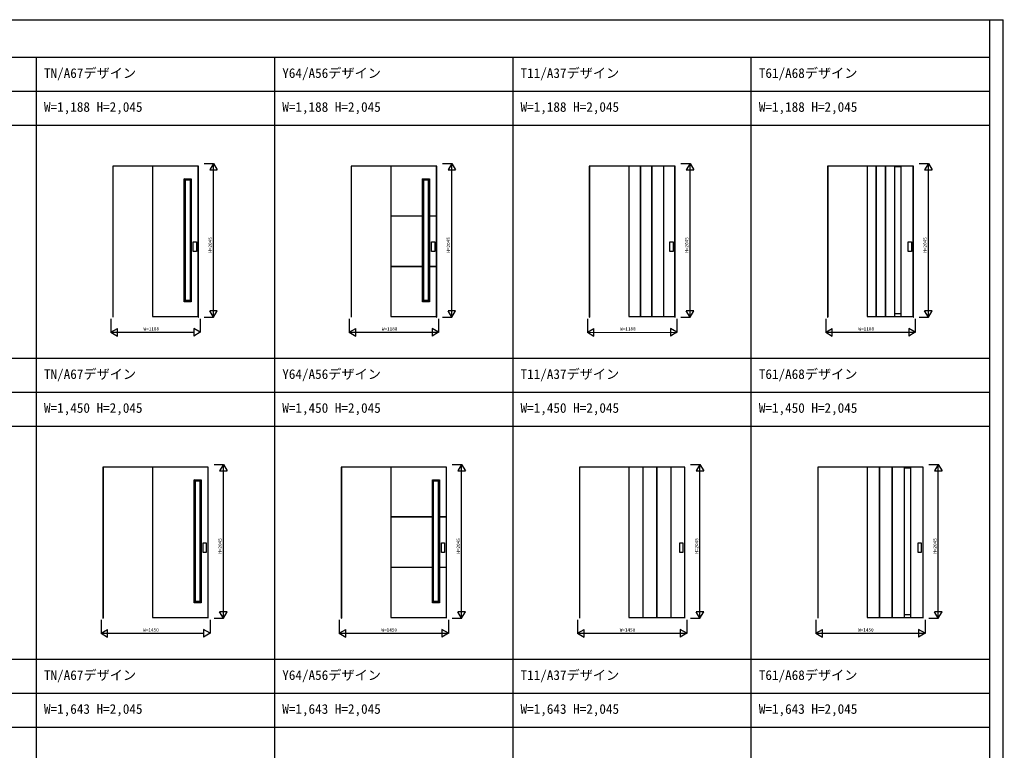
# Model space of a CAD drawing. Units: millimetres, scale not verified. Extents: x -14341 to 14340, y -10000 to 10000.
# Drawn here: x 1269 to 14340, y 291 to 10000 of the extents above; entities that cross this region are included whole.
import ezdxf
from ezdxf.enums import TextEntityAlignment as Align

# ---------------------------------------------------------------- set-up
doc = ezdxf.new("R2010")
doc.units = ezdxf.units.MM
doc.header["$LTSCALE"] = 50
for name, color, linetype in [('0-0_0', 7, 'Continuous'), ('0-1_YKK_A1', 4, 'Continuous'), ('0-4_YKK_F1', 7, 'Continuous'), ('0-5_YKK_N1', 2, 'Continuous')]:
    doc.layers.add(name, color=color, linetype=linetype)
doc.styles.add('ＭＳ ゴシック', font='')
doc.styles.get('ＭＳ ゴシック').set_extended_font_data('MS Gothic')

msp = doc.modelspace()

# ---------------------------------------------------------------- linework, layer by layer
at = {"layer": '0-1_YKK_A1'}
for p, q in [((2505.65, 8054.25), (2505.65, 6045.75)), ((2508.15, 8054.25), (2508.15, 6045.75)), ((3642.15, 8051.75), (2508.15, 8051.75)), ((3642.15, 6045.75), (3642.15, 8054.25)), ((5672.15, 8054.25), (5672.15, 6045.75)), ((5674.65, 8054.25), (5674.65, 6045.75)), ((6808.65, 8051.75), (5674.65, 8051.75)), ((6808.65, 6045.75), (6808.65, 8054.25)), ((8838.65, 8054.25), (8838.65, 6045.75)), ((8841.15, 8054.25), (8841.15, 6045.75)), ((9975.15, 8051.75), (8841.15, 8051.75)), ((9515.78, 8051.75), (9515.78, 6054.75)), ((9518.78, 8051.75), (9518.78, 6054.75)), ((9671.4, 6054.75), (9671.4, 8051.75)), ((9674.4, 6054.75), (9674.4, 8051.75)), ((9827.03, 6054.75), (9827.03, 8051.75)), ((9830.03, 6054.75), (9830.03, 8051.75)), ((9975.15, 6045.75), (9975.15, 8054.25)), ((12005.9, 8054.25), (12005.9, 6045.75)), ((12008.4, 8054.25), (12008.4, 6045.75)), ((13142.4, 8051.75), (12008.4, 8051.75)), ((12651.55, 6054.75), (12651.55, 8051.75)), ((12654.55, 6054.75), (12654.55, 8051.75)), ((12775.75, 6054.75), (12775.75, 8051.75)), ((12778.75, 6054.75), (12778.75, 8051.75)), ((12897.4, 6054.75), (12897.4, 8051.75)), ((12897.4, 8046.75), (12977.4, 8046.75)), ((12977.4, 8051.75), (12977.4, 6054.75)), ((13142.4, 6045.75), (13142.4, 8054.25)), ((3472.65, 7870.25), (3456.65, 7886.25)), ((3532.65, 7870.25), (3548.65, 7886.25)), ((6639.15, 7870.25), (6623.15, 7886.25)), ((6699.15, 7870.25), (6715.15, 7886.25)), ((6623.15, 7390.45), (6199.15, 7390.45)), ((6623.15, 7387.45), (6199.15, 7387.45)), ((6808.65, 7390.45), (6715.15, 7390.45)), ((6808.65, 7387.45), (6715.15, 7387.45)), ((6623.15, 6720.05), (6199.15, 6720.05)), ((6623.15, 6717.05), (6199.15, 6717.05)), ((6808.65, 6720.05), (6715.15, 6720.05)), ((6808.65, 6717.05), (6715.15, 6717.05)), ((3472.65, 6266.25), (3456.65, 6250.25)), ((3532.65, 6266.25), (3548.65, 6250.25)), ((6639.15, 6266.25), (6623.15, 6250.25)), ((6699.15, 6266.25), (6715.15, 6250.25)), ((2505.65, 6045.75), (2508.15, 6045.75)), ((5672.15, 6045.75), (5674.65, 6045.75)), ((8838.65, 6045.75), (8841.15, 6045.75)), ((12005.9, 6045.75), (12008.4, 6045.75)), ((12977.4, 6090.75), (12897.4, 6090.75)), ((2374.65, 4054.25), (2374.65, 2045.75)), ((2377.15, 4054.25), (2377.15, 2045.75)), ((3773.15, 2045.75), (3773.15, 4054.25)), ((5541.15, 4054.25), (5541.15, 2045.75)), ((5543.65, 4054.25), (5543.65, 2045.75)), ((6939.65, 2045.75), (6939.65, 4054.25)), ((8707.65, 4054.25), (8707.65, 2045.75)), ((8710.15, 4054.25), (8710.15, 2045.75)), ((10106.15, 2045.75), (10106.15, 4054.25)), ((11874.9, 4054.25), (11874.9, 2045.75)), ((11877.4, 4054.25), (11877.4, 2045.75)), ((13273.4, 2045.75), (13273.4, 4054.25)), ((3773.15, 4051.75), (2377.15, 4051.75)), ((6939.65, 4051.75), (5543.65, 4051.75)), ((10106.15, 4051.75), (8710.15, 4051.75)), ((9548.53, 4051.75), (9548.53, 2054.75)), ((9551.53, 4051.75), (9551.53, 2054.75)), ((9736.9, 2054.75), (9736.9, 4051.75)), ((9739.9, 2054.75), (9739.9, 4051.75)), ((9925.28, 2054.75), (9925.28, 4051.75)), ((9928.28, 2054.75), (9928.28, 4051.75)), ((13273.4, 4051.75), (11877.4, 4051.75)), ((12695.2, 2054.75), (12695.2, 4051.75)), ((12698.2, 2054.75), (12698.2, 4051.75)), ((12863.1, 2054.75), (12863.1, 4051.75)), ((12866.1, 2054.75), (12866.1, 4051.75)), ((13028.4, 2054.75), (13028.4, 4051.75)), ((13028.4, 4046.75), (13108.4, 4046.75)), ((13108.4, 4051.75), (13108.4, 2054.75)), ((3603.65, 3870.25), (3587.65, 3886.25)), ((3663.65, 3870.25), (3679.65, 3886.25)), ((6770.15, 3870.25), (6754.15, 3886.25)), ((6830.15, 3870.25), (6846.15, 3886.25)), ((6754.15, 3392.45), (6199.15, 3392.45)), ((6754.15, 3389.45), (6199.15, 3389.45)), ((6939.65, 3392.45), (6846.15, 3392.45)), ((6939.65, 3389.45), (6846.15, 3389.45)), ((6754.15, 2722.05), (6199.15, 2722.05)), ((6754.15, 2719.05), (6199.15, 2719.05)), ((6939.65, 2722.05), (6846.15, 2722.05)), ((6939.65, 2719.05), (6846.15, 2719.05)), ((3603.65, 2266.25), (3587.65, 2250.25)), ((3663.65, 2266.25), (3679.65, 2250.25)), ((6770.15, 2266.25), (6754.15, 2250.25)), ((6830.15, 2266.25), (6846.15, 2250.25)), ((2374.65, 2045.75), (2377.15, 2045.75)), ((5541.15, 2045.75), (5543.65, 2045.75)), ((8707.65, 2045.75), (8710.15, 2045.75)), ((11874.9, 2045.75), (11877.4, 2045.75)), ((13108.4, 2090.75), (13028.4, 2090.75))]:
    msp.add_line(p, q, dxfattribs=at)
for points in [[(3642.15, 6045.75), (3644.65, 6045.75), (3644.65, 8054.25), (2505.65, 8054.25)], [(3032.65, 8051.75), (3032.65, 6054.75), (3642.15, 6054.75)], [(6808.65, 6045.75), (6811.15, 6045.75), (6811.15, 8054.25), (5672.15, 8054.25)], [(6199.15, 8051.75), (6199.15, 6054.75), (6808.65, 6054.75)], [(9975.15, 6045.75), (9977.65, 6045.75), (9977.65, 8054.25), (8838.65, 8054.25)], [(9365.65, 8051.75), (9365.65, 6054.75), (9975.15, 6054.75)], [(13142.4, 6045.75), (13144.9, 6045.75), (13144.9, 8054.25), (12005.9, 8054.25)], [(12532.9, 8051.75), (12532.9, 6054.75), (13142.4, 6054.75)], [(3773.15, 2045.75), (3775.65, 2045.75), (3775.65, 4054.25), (2374.65, 4054.25)], [(6939.65, 2045.75), (6942.15, 2045.75), (6942.15, 4054.25), (5541.15, 4054.25)], [(10106.15, 2045.75), (10108.65, 2045.75), (10108.65, 4054.25), (8707.65, 4054.25)], [(13273.4, 2045.75), (13275.9, 2045.75), (13275.9, 4054.25), (11874.9, 4054.25)], [(3032.65, 4051.75), (3032.65, 2054.75), (3773.15, 2054.75)], [(6199.15, 4051.75), (6199.15, 2054.75), (6939.65, 2054.75)], [(9365.65, 4051.75), (9365.65, 2054.75), (10106.15, 2054.75)], [(12532.9, 4051.75), (12532.9, 2054.75), (13273.4, 2054.75)]]:
    msp.add_lwpolyline(points, dxfattribs=at)
for points in [[(3548.65, 6250.25), (3456.65, 6250.25), (3456.65, 7886.25), (3548.65, 7886.25)], [(3532.65, 6266.25), (3472.65, 6266.25), (3472.65, 7870.25), (3532.65, 7870.25)], [(6715.15, 6250.25), (6623.15, 6250.25), (6623.15, 7886.25), (6715.15, 7886.25)], [(6699.15, 6266.25), (6639.15, 6266.25), (6639.15, 7870.25), (6699.15, 7870.25)], [(3576.15, 7049.75), (3618.15, 7049.75), (3618.15, 6919.75), (3576.15, 6919.75)], [(6742.65, 7049.75), (6784.65, 7049.75), (6784.65, 6919.75), (6742.65, 6919.75)], [(9909.15, 7049.75), (9951.15, 7049.75), (9951.15, 6919.75), (9909.15, 6919.75)], [(13076.4, 7049.75), (13118.4, 7049.75), (13118.4, 6919.75), (13076.4, 6919.75)], [(3679.65, 2250.25), (3587.65, 2250.25), (3587.65, 3886.25), (3679.65, 3886.25)], [(3663.65, 2266.25), (3603.65, 2266.25), (3603.65, 3870.25), (3663.65, 3870.25)], [(6846.15, 2250.25), (6754.15, 2250.25), (6754.15, 3886.25), (6846.15, 3886.25)], [(6830.15, 2266.25), (6770.15, 2266.25), (6770.15, 3870.25), (6830.15, 3870.25)], [(3707.15, 3049.75), (3749.15, 3049.75), (3749.15, 2919.75), (3707.15, 2919.75)], [(6873.65, 3049.75), (6915.65, 3049.75), (6915.65, 2919.75), (6873.65, 2919.75)], [(10040.15, 3049.75), (10082.15, 3049.75), (10082.15, 2919.75), (10040.15, 2919.75)], [(13207.4, 3049.75), (13249.4, 3049.75), (13249.4, 2919.75), (13207.4, 2919.75)]]:
    msp.add_lwpolyline(points, close=True, dxfattribs=at)
at = {"layer": '0-4_YKK_F1'}
for p, q in [((-14340.6, 10000), (14340.42, 10000)), ((14159.4, -10000), (14159.4, 10000)), ((14340.42, -10000), (14340.42, 10000)), ((-14340.6, 9500), (14159.4, 9500)), ((1491.9, -6500), (1491.9, 9500)), ((4658.4, -6500), (4658.4, 9500)), ((7824.9, -6500), (7824.9, 9500)), ((10991.4, -6500), (10991.4, 9500)), ((-14340.6, 9050), (14159.4, 9050)), ((-14340.6, 8600), (14159.4, 8600)), ((-14340.6, 5500), (14159.4, 5500)), ((-14340.6, 5050), (14159.4, 5050)), ((-14340.6, 4600), (14159.4, 4600)), ((-14340.6, 1500), (14159.4, 1500)), ((-14340.6, 1050), (14159.4, 1050)), ((-14340.6, 600), (14159.4, 600))]:
    msp.add_line(p, q, dxfattribs=at)
at = {"layer": '0-5_YKK_N1'}
for p, q in [((3720.27, 8090.75), (3845.9, 8090.75)), ((3844.65, 8090.75), (3794.65, 8004.15)), ((3794.65, 8004.15), (3894.65, 8004.15)), ((3844.65, 6045.75), (3844.65, 8090.75)), ((3844.65, 8090.75), (3894.65, 8004.15)), ((6886.77, 8090.75), (7012.4, 8090.75)), ((7011.15, 8090.75), (6961.15, 8004.15)), ((6961.15, 8004.15), (7061.15, 8004.15)), ((7011.15, 6045.75), (7011.15, 8090.75)), ((7011.15, 8090.75), (7061.15, 8004.15)), ((10053.27, 8090.75), (10178.9, 8090.75)), ((10177.65, 8090.75), (10127.65, 8004.15)), ((10127.65, 8004.15), (10227.65, 8004.15)), ((10177.65, 6045.75), (10177.65, 8090.75)), ((10177.65, 8090.75), (10227.65, 8004.15)), ((13220.52, 8090.75), (13346.15, 8090.75)), ((13344.9, 8090.75), (13294.9, 8004.15)), ((13294.9, 8004.15), (13394.9, 8004.15)), ((13344.9, 6045.75), (13344.9, 8090.75)), ((13344.9, 8090.75), (13394.9, 8004.15)), ((2481.15, 6025.13), (2481.15, 5844.5)), ((3669.15, 6025.13), (3669.15, 5844.5)), ((3720.27, 6045.75), (3845.9, 6045.75)), ((3844.65, 6045.75), (3794.65, 6132.35)), ((3894.65, 6132.35), (3794.65, 6132.35)), ((3844.65, 6045.75), (3894.65, 6132.35)), ((5647.65, 6025.13), (5647.65, 5844.5)), ((6835.65, 6025.13), (6835.65, 5844.5)), ((6886.77, 6045.75), (7012.4, 6045.75)), ((7011.15, 6045.75), (6961.15, 6132.35)), ((7061.15, 6132.35), (6961.15, 6132.35)), ((7011.15, 6045.75), (7061.15, 6132.35)), ((8814.15, 6025.13), (8814.15, 5844.5)), ((10002.15, 6025.13), (10002.15, 5844.5)), ((10053.27, 6045.75), (10178.9, 6045.75)), ((10177.65, 6045.75), (10127.65, 6132.35)), ((10227.65, 6132.35), (10127.65, 6132.35)), ((10177.65, 6045.75), (10227.65, 6132.35)), ((11981.4, 6025.13), (11981.4, 5844.5)), ((13169.4, 6025.13), (13169.4, 5844.5)), ((13220.52, 6045.75), (13346.15, 6045.75)), ((13344.9, 6045.75), (13294.9, 6132.35)), ((13394.9, 6132.35), (13294.9, 6132.35)), ((13344.9, 6045.75), (13394.9, 6132.35)), ((2481.15, 5845.75), (2567.75, 5895.75)), ((2567.75, 5795.75), (2567.75, 5895.75)), ((3669.15, 5845.75), (3582.55, 5895.75)), ((3582.55, 5895.75), (3582.55, 5795.75)), ((5647.65, 5845.75), (5734.25, 5895.75)), ((5734.25, 5795.75), (5734.25, 5895.75)), ((6835.65, 5845.75), (6749.05, 5895.75)), ((6749.05, 5895.75), (6749.05, 5795.75)), ((8814.15, 5845.75), (8900.75, 5895.75)), ((8900.75, 5795.75), (8900.75, 5895.75)), ((10002.15, 5845.75), (9915.55, 5895.75)), ((9915.55, 5895.75), (9915.55, 5795.75)), ((11981.4, 5845.75), (12068, 5895.75)), ((12068, 5795.75), (12068, 5895.75)), ((13169.4, 5845.75), (13082.8, 5895.75)), ((13082.8, 5895.75), (13082.8, 5795.75)), ((2481.15, 5845.75), (3582.55, 5845.75)), ((2481.15, 5845.75), (2567.75, 5795.75)), ((3669.15, 5845.75), (3582.55, 5795.75)), ((5647.65, 5845.75), (6835.65, 5845.75)), ((5647.65, 5845.75), (5734.25, 5795.75)), ((6835.65, 5845.75), (6749.05, 5795.75)), ((8814.15, 5845.75), (10002.15, 5844.5)), ((8814.15, 5845.75), (8900.75, 5795.75)), ((10002.15, 5845.75), (9915.55, 5795.75)), ((11981.4, 5845.75), (13169.4, 5845.75)), ((11981.4, 5845.75), (12068, 5795.75)), ((13169.4, 5845.75), (13082.8, 5795.75)), ((3851.27, 4090.75), (3976.9, 4090.75)), ((3975.65, 4090.75), (3925.65, 4004.15)), ((3975.65, 2045.75), (3975.65, 4090.75)), ((3975.65, 4090.75), (4025.65, 4004.15)), ((7017.77, 4090.75), (7143.4, 4090.75)), ((7142.15, 4090.75), (7092.15, 4004.15)), ((7142.15, 2045.75), (7142.15, 4090.75)), ((7142.15, 4090.75), (7192.15, 4004.15)), ((10184.27, 4090.75), (10309.9, 4090.75)), ((10308.65, 4090.75), (10258.65, 4004.15)), ((10308.65, 2045.75), (10308.65, 4090.75)), ((10308.65, 4090.75), (10358.65, 4004.15)), ((13351.52, 4090.75), (13477.15, 4090.75)), ((13475.9, 4090.75), (13425.9, 4004.15)), ((13475.9, 2045.75), (13475.9, 4090.75)), ((13475.9, 4090.75), (13525.9, 4004.15)), ((3925.65, 4004.15), (4025.65, 4004.15)), ((7092.15, 4004.15), (7192.15, 4004.15)), ((10258.65, 4004.15), (10358.65, 4004.15)), ((13425.9, 4004.15), (13525.9, 4004.15)), ((3975.65, 2045.75), (3925.65, 2132.35)), ((4025.65, 2132.35), (3925.65, 2132.35)), ((3975.65, 2045.75), (4025.65, 2132.35)), ((7142.15, 2045.75), (7092.15, 2132.35)), ((7192.15, 2132.35), (7092.15, 2132.35)), ((7142.15, 2045.75), (7192.15, 2132.35)), ((10308.65, 2045.75), (10258.65, 2132.35)), ((10358.65, 2132.35), (10258.65, 2132.35)), ((10308.65, 2045.75), (10358.65, 2132.35)), ((13475.9, 2045.75), (13425.9, 2132.35)), ((13525.9, 2132.35), (13425.9, 2132.35)), ((13475.9, 2045.75), (13525.9, 2132.35)), ((2350.15, 2025.13), (2350.15, 1844.5)), ((3800.15, 2025.13), (3800.15, 1844.5)), ((3851.27, 2045.75), (3976.9, 2045.75)), ((5516.65, 2025.13), (5516.65, 1844.5)), ((6966.65, 2025.13), (6966.65, 1844.5)), ((7017.77, 2045.75), (7143.4, 2045.75)), ((8683.15, 2025.13), (8683.15, 1844.5)), ((10133.15, 2025.13), (10133.15, 1844.5)), ((10184.27, 2045.75), (10309.9, 2045.75)), ((11850.4, 2025.13), (11850.4, 1844.5)), ((13300.4, 2025.13), (13300.4, 1844.5)), ((13351.52, 2045.75), (13477.15, 2045.75)), ((2350.15, 1845.75), (2436.75, 1895.75)), ((2350.15, 1845.75), (3713.55, 1845.75)), ((2350.15, 1845.75), (2436.75, 1795.75)), ((2436.75, 1795.75), (2436.75, 1895.75)), ((3800.15, 1845.75), (3713.55, 1895.75)), ((3713.55, 1895.75), (3713.55, 1795.75)), ((3800.15, 1845.75), (3713.55, 1795.75)), ((5516.65, 1845.75), (5603.25, 1895.75)), ((5516.65, 1845.75), (6966.65, 1845.75)), ((5516.65, 1845.75), (5603.25, 1795.75)), ((5603.25, 1795.75), (5603.25, 1895.75)), ((6966.65, 1845.75), (6880.05, 1895.75)), ((6880.05, 1895.75), (6880.05, 1795.75)), ((6966.65, 1845.75), (6880.05, 1795.75)), ((8683.15, 1845.75), (8769.75, 1895.75)), ((8683.15, 1845.75), (10133.15, 1845.75)), ((8683.15, 1845.75), (8769.75, 1795.75)), ((8769.75, 1795.75), (8769.75, 1895.75)), ((10133.15, 1845.75), (10046.55, 1895.75)), ((10046.55, 1895.75), (10046.55, 1795.75)), ((10133.15, 1845.75), (10046.55, 1795.75)), ((11850.4, 1845.75), (11937, 1895.75)), ((11850.4, 1845.75), (13300.4, 1845.75)), ((11850.4, 1845.75), (11937, 1795.75)), ((11937, 1795.75), (11937, 1895.75)), ((13300.4, 1845.75), (13213.8, 1895.75)), ((13213.8, 1895.75), (13213.8, 1795.75)), ((13300.4, 1845.75), (13213.8, 1795.75))]:
    msp.add_line(p, q, dxfattribs=at)

# ---------------------------------------------------------------- texts
at = {"layer": '0-0_0', "style": 'ＭＳ ゴシック'}
for s, p in [('TN/A67デザイン', (1591.9, 9187.5)), ('Y64/A56デザイン', (4758.4, 9187.5)), ('T11/A37デザイン', (7924.9, 9187.5)), ('T61/A68デザイン', (11091.4, 9187.5)), ('W=1,188 H=2,045', (1591.9, 8737.5)), ('W=1,188 H=2,045', (4758.4, 8737.5)), ('W=1,188 H=2,045', (7924.9, 8737.5)), ('W=1,188 H=2,045', (11091.4, 8737.5)), ('TN/A67デザイン', (1591.9, 5187.5)), ('Y64/A56デザイン', (4758.4, 5187.5)), ('T11/A37デザイン', (7924.9, 5187.5)), ('T61/A68デザイン', (11091.4, 5187.5)), ('W=1,450 H=2,045', (1591.9, 4737.5)), ('W=1,450 H=2,045', (4758.4, 4737.5)), ('W=1,450 H=2,045', (7924.9, 4737.5)), ('W=1,450 H=2,045', (11091.4, 4737.5)), ('TN/A67デザイン', (1591.9, 1187.5)), ('Y64/A56デザイン', (4758.4, 1187.5)), ('T11/A37デザイン', (7924.9, 1187.5)), ('T61/A68デザイン', (11091.4, 1187.5)), ('W=1,643 H=2,045', (1591.9, 737.5)), ('W=1,643 H=2,045', (4758.4, 737.5)), ('W=1,643 H=2,045', (7924.9, 737.5)), ('W=1,643 H=2,045', (11091.4, 737.5))]:
    msp.add_text(s, height=128.3, dxfattribs=at).set_placement(p, align=Align.BOTTOM_LEFT)
at = {"layer": '0-5_YKK_N1', "style": 'ＭＳ ゴシック'}
for p in [(3834.65, 6903.25), (7001.15, 6903.25), (10167.65, 6903.25), (13334.9, 6903.25), (3965.65, 2903.25), (7132.15, 2903.25), (10298.65, 2903.25), (13465.9, 2903.25)]:
    msp.add_text('H=2045', height=43.99, rotation=90, dxfattribs=at).set_placement(p, align=Align.BOTTOM_LEFT)
for s, p in [('W=1188', (2915.15, 5855.75)), ('W=1188', (6081.65, 5855.75)), ('W=1188', (9248.15, 5855.75)), ('W=1188', (12415.4, 5855.75)), ('W=1450', (2910.15, 1855.75)), ('W=1450', (6076.65, 1855.75)), ('W=1450', (9243.15, 1855.75)), ('W=1450', (12410.4, 1855.75))]:
    msp.add_text(s, height=43.99, dxfattribs=at).set_placement(p, align=Align.BOTTOM_LEFT)

doc.saveas('drawing.dxf')
